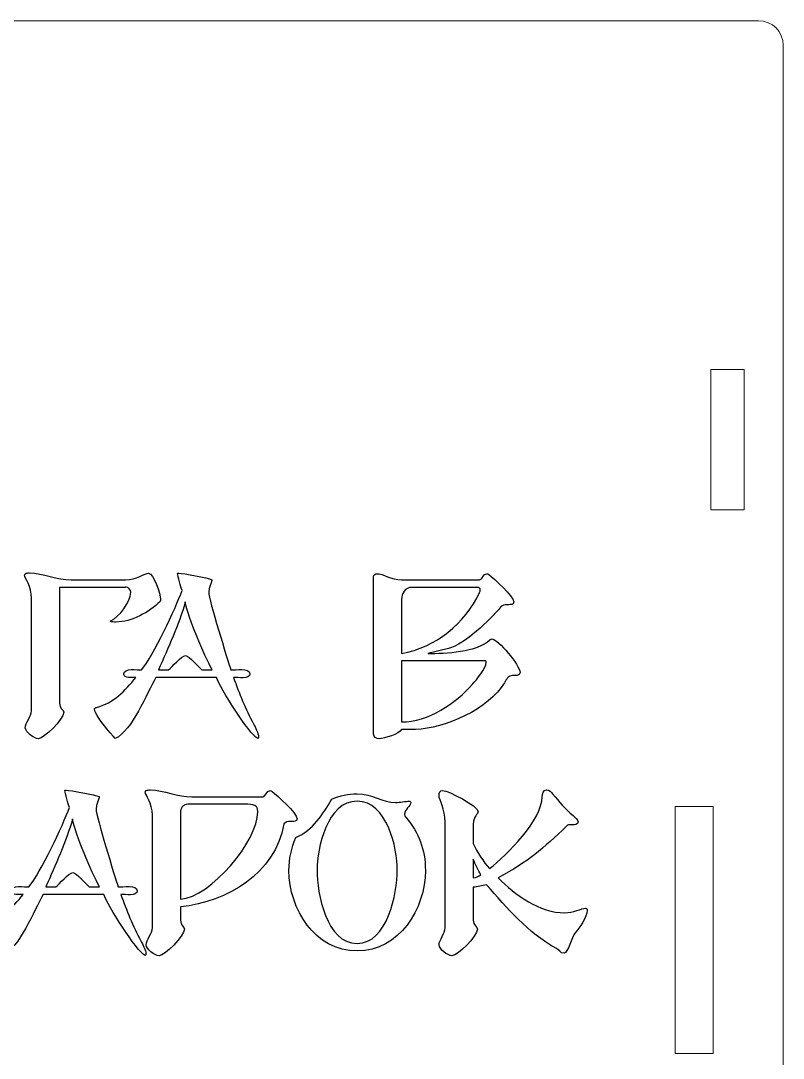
# Model space of a CAD drawing. Header units: centimetres. Extents: x -31 to 29.5, y -18.9 to 20.7.
# Drawn here: x 2.64 to 12.34, y 7.17 to 20.37 of the extents above; entities that cross this region are included whole.
import ezdxf

# ---------------------------------------------------------------- set-up
doc = ezdxf.new("R2010")
doc.units = ezdxf.units.CM
doc.header["$MEASUREMENT"] = 0
doc.layers.add('layer 1', color=7, linetype='Continuous')

msp = doc.modelspace()

# ---------------------------------------------------------------- linework, layer by layer
at = {"layer": 'layer 1', "color": 1, "lineweight": 9}
for points, knots in [([(-30.26199, 20.36777), (-30.26199, 20.36777), (12.02372, 20.36777), (12.02372, 20.36777), (12.02372, 20.36777), (12.19558, 20.36777), (12.33619, 20.22717), (12.33619, 20.05532), (12.33619, 20.05532), (12.33619, 20.05532), (12.33619, -2.51093), (12.33619, -2.51093), (12.33619, -2.51093), (12.33619, -2.68281), (12.19558, -2.82339), (12.02372, -2.82339), (12.02372, -2.82339), (12.02372, -2.82339), (-30.26199, -2.82339), (-30.26199, -2.82339), (-30.26199, -2.82339), (-30.43385, -2.82339), (-30.57445, -2.68281), (-30.57445, -2.51093), (-30.57445, -2.51093), (-30.57445, -2.51093), (-30.57445, 20.05532), (-30.57445, 20.05532), (-30.57445, 20.05532), (-30.57445, 20.22717), (-30.43385, 20.36777), (-30.26199, 20.36777)], [0, 0, 0, 0, 0.11111111, 0.11111111, 0.11111111, 0.11111111, 0.22222222, 0.22222222, 0.22222222, 0.22222222, 0.33333333, 0.33333333, 0.33333333, 0.33333333, 0.44444444, 0.44444444, 0.44444444, 0.44444444, 0.55555556, 0.55555556, 0.55555556, 0.55555556, 0.66666667, 0.66666667, 0.66666667, 0.66666667, 0.77777778, 0.77777778, 0.77777778, 0.77777778, 1, 1, 1, 1]), ([(11.4153, 14.1465), (11.4153, 14.1465), (11.4153, 15.93331), (11.4153, 15.93331), (11.4153, 15.93331), (11.4153, 15.93331), (11.83751, 15.93331), (11.83751, 15.93331), (11.83751, 15.93331), (11.83751, 15.93331), (11.83751, 14.1465), (11.83751, 14.1465), (11.83751, 14.1465), (11.83751, 14.1465), (11.4153, 14.1465), (11.4153, 14.1465)], [0, 0, 0, 0, 0.2, 0.2, 0.2, 0.2, 0.4, 0.4, 0.4, 0.4, 0.6, 0.6, 0.6, 0.6, 1, 1, 1, 1]), ([(10.96205, 7.23248), (10.96205, 7.23248), (10.96205, 10.37191), (10.96205, 10.37191), (10.96205, 10.37191), (10.96205, 10.37191), (11.44426, 10.37191), (11.44426, 10.37191), (11.44426, 10.37191), (11.44426, 10.37191), (11.44426, 7.23248), (11.44426, 7.23248), (11.44426, 7.23248), (11.44426, 7.23248), (10.96205, 7.23248), (10.96205, 7.23248)], [0, 0, 0, 0, 0.2, 0.2, 0.2, 0.2, 0.4, 0.4, 0.4, 0.4, 0.6, 0.6, 0.6, 0.6, 1, 1, 1, 1])]:
    msp.add_open_spline(points, degree=3, knots=knots, dxfattribs=at)
at = {"layer": 'layer 1', "color": 250}
for points, knots in [([(4.421, 13.00875), (4.421, 13.06968), (4.3357, 13.34083), (4.26867, 13.34083), (4.26867, 13.34083), (4.22602, 13.34083), (4.11329, 13.25552), (3.9762, 13.25552), (3.9762, 13.25552), (3.9762, 13.25552), (3.28461, 13.25552), (3.28461, 13.25552), (3.28461, 13.25552), (3.10486, 13.25552), (2.9312, 13.34388), (2.75449, 13.34388), (2.75449, 13.34388), (2.73621, 13.34388), (2.71793, 13.34388), (2.7027, 13.33474), (2.7027, 13.33474), (2.7027, 13.33474), (2.69051, 13.31646), (2.69051, 13.31646), (2.69051, 13.31646), (2.69356, 13.2799), (2.78191, 13.17326), (2.78191, 13.02093), (2.78191, 13.02093), (2.78191, 13.02093), (2.78191, 11.58901), (2.78191, 11.58901), (2.78191, 11.58901), (2.78191, 11.52199), (2.7027, 11.43668), (2.7027, 11.37575), (2.7027, 11.37575), (2.7027, 11.31786), (2.81543, 11.2356), (2.86722, 11.2356), (2.86722, 11.2356), (2.94034, 11.2356), (3.19016, 11.48238), (3.19016, 11.57378), (3.19016, 11.57378), (3.19016, 11.6012), (3.13837, 11.62252), (3.13837, 11.6865), (3.13837, 11.6865), (3.13837, 11.6865), (3.13837, 13.16108), (3.13837, 13.16108), (3.13837, 13.16108), (3.13837, 13.16108), (3.9701, 13.16108), (3.9701, 13.16108), (3.9701, 13.16108), (3.9762, 13.16412), (3.97924, 13.16412), (3.98534, 13.16412), (3.98534, 13.16412), (4.01276, 13.16412), (4.04322, 13.12756), (4.04322, 13.10014), (4.04322, 13.10014), (4.04322, 12.97219), (3.89698, 12.78329), (3.78121, 12.7315), (3.78121, 12.7315), (3.80254, 12.71931), (3.82996, 12.71931), (3.85128, 12.71931), (3.85128, 12.71931), (4.05236, 12.71931), (4.27781, 12.84423), (4.41491, 12.98133), (4.41491, 12.98133), (4.41796, 12.99047), (4.421, 12.99961), (4.421, 13.00875)], [0, 0, 0, 0, 0.04761905, 0.04761905, 0.04761905, 0.04761905, 0.0952381, 0.0952381, 0.0952381, 0.0952381, 0.14285714, 0.14285714, 0.14285714, 0.14285714, 0.19047619, 0.19047619, 0.19047619, 0.19047619, 0.23809524, 0.23809524, 0.23809524, 0.23809524, 0.28571429, 0.28571429, 0.28571429, 0.28571429, 0.33333333, 0.33333333, 0.33333333, 0.33333333, 0.38095238, 0.38095238, 0.38095238, 0.38095238, 0.42857143, 0.42857143, 0.42857143, 0.42857143, 0.47619048, 0.47619048, 0.47619048, 0.47619048, 0.52380952, 0.52380952, 0.52380952, 0.52380952, 0.57142857, 0.57142857, 0.57142857, 0.57142857, 0.61904762, 0.61904762, 0.61904762, 0.61904762, 0.66666667, 0.66666667, 0.66666667, 0.66666667, 0.71428571, 0.71428571, 0.71428571, 0.71428571, 0.76190476, 0.76190476, 0.76190476, 0.76190476, 0.80952381, 0.80952381, 0.80952381, 0.80952381, 0.85714286, 0.85714286, 0.85714286, 0.85714286, 0.9047619, 0.9047619, 0.9047619, 0.9047619, 1, 1, 1, 1]), ([(5.66708, 11.25693), (5.66708, 11.30567), (5.62443, 11.38184), (5.6031, 11.42449), (5.6031, 11.42449), (5.49951, 11.61338), (5.4203, 11.81142), (5.35023, 12.01554), (5.35023, 12.01554), (5.39897, 12.01554), (5.5574, 11.98812), (5.5574, 12.06124), (5.5574, 12.06124), (5.5574, 12.14045), (5.36851, 12.10999), (5.31671, 12.10999), (5.31671, 12.10999), (5.27102, 12.24099), (5.03338, 13.01179), (5.03338, 13.10014), (5.03338, 13.10014), (5.03338, 13.16108), (5.07298, 13.21896), (5.07298, 13.24638), (5.07298, 13.24638), (5.07298, 13.24638), (5.07298, 13.25857), (5.07298, 13.25857), (5.07298, 13.25857), (5.02728, 13.2799), (4.70739, 13.34083), (4.65255, 13.34083), (4.65255, 13.34083), (4.64341, 13.34083), (4.63731, 13.34083), (4.63731, 13.33778), (4.63731, 13.33778), (4.63731, 13.29818), (4.68301, 13.16412), (4.6952, 13.12147), (4.6952, 13.12147), (4.61294, 12.89297), (4.3296, 12.29279), (4.18032, 12.10999), (4.18032, 12.10999), (4.13157, 12.10999), (3.95487, 12.13741), (3.95487, 12.06124), (3.95487, 12.06124), (3.95487, 11.99726), (4.06455, 12.01554), (4.1072, 12.01554), (4.1072, 12.01554), (3.96705, 11.84188), (3.82691, 11.6926), (3.60755, 11.63471), (3.60755, 11.63471), (3.59536, 11.63166), (3.58318, 11.62252), (3.58013, 11.61034), (3.58013, 11.61034), (3.58318, 11.54027), (3.79035, 11.29349), (3.84519, 11.23865), (3.84519, 11.23865), (4.06455, 11.33919), (4.24125, 11.80837), (4.36312, 12.01554), (4.36312, 12.01554), (4.36312, 12.01554), (5.13087, 12.01554), (5.13087, 12.01554), (5.13087, 12.01554), (5.18266, 11.87844), (5.54217, 11.29653), (5.65794, 11.23865), (5.65794, 11.23865), (5.66708, 11.23865), (5.66708, 11.25083), (5.66708, 11.25693)], [0, 0, 0, 0, 0.04761905, 0.04761905, 0.04761905, 0.04761905, 0.0952381, 0.0952381, 0.0952381, 0.0952381, 0.14285714, 0.14285714, 0.14285714, 0.14285714, 0.19047619, 0.19047619, 0.19047619, 0.19047619, 0.23809524, 0.23809524, 0.23809524, 0.23809524, 0.28571429, 0.28571429, 0.28571429, 0.28571429, 0.33333333, 0.33333333, 0.33333333, 0.33333333, 0.38095238, 0.38095238, 0.38095238, 0.38095238, 0.42857143, 0.42857143, 0.42857143, 0.42857143, 0.47619048, 0.47619048, 0.47619048, 0.47619048, 0.52380952, 0.52380952, 0.52380952, 0.52380952, 0.57142857, 0.57142857, 0.57142857, 0.57142857, 0.61904762, 0.61904762, 0.61904762, 0.61904762, 0.66666667, 0.66666667, 0.66666667, 0.66666667, 0.71428571, 0.71428571, 0.71428571, 0.71428571, 0.76190476, 0.76190476, 0.76190476, 0.76190476, 0.80952381, 0.80952381, 0.80952381, 0.80952381, 0.85714286, 0.85714286, 0.85714286, 0.85714286, 0.9047619, 0.9047619, 0.9047619, 0.9047619, 1, 1, 1, 1]), ([(8.99097, 12.07952), (8.99097, 12.16483), (8.70763, 12.50605), (8.63451, 12.50605), (8.63451, 12.50605), (8.62537, 12.50605), (8.61928, 12.503), (8.61319, 12.49691), (8.61319, 12.49691), (8.44257, 12.33544), (8.04346, 12.3202), (7.81801, 12.3202), (7.81801, 12.3202), (7.81801, 12.3202), (8.08002, 12.38418), (8.08002, 12.38418), (8.08002, 12.38418), (8.29024, 12.43598), (8.60405, 12.74369), (8.74419, 12.90821), (8.74419, 12.90821), (8.78684, 12.96), (8.86301, 12.92649), (8.90262, 12.95086), (8.90262, 12.95086), (8.90262, 12.95086), (8.91176, 12.97523), (8.91176, 12.97523), (8.91176, 12.97523), (8.90871, 13.04835), (8.65584, 13.2738), (8.59491, 13.3256), (8.59491, 13.3256), (8.58881, 13.32864), (8.57663, 13.33474), (8.57053, 13.33474), (8.57053, 13.33474), (8.51874, 13.33474), (8.51265, 13.25552), (8.47609, 13.25552), (8.47609, 13.25552), (8.47609, 13.25552), (7.48593, 13.25552), (7.48593, 13.25552), (7.48593, 13.25552), (7.35188, 13.25552), (7.2422, 13.33474), (7.17517, 13.33474), (7.17517, 13.33474), (7.1508, 13.33474), (7.12947, 13.32255), (7.12947, 13.29513), (7.12947, 13.29513), (7.12947, 13.29513), (7.12947, 11.29653), (7.12947, 11.29653), (7.12947, 11.29653), (7.12947, 11.25388), (7.16299, 11.2356), (7.19955, 11.2356), (7.19955, 11.2356), (7.26962, 11.2356), (7.44937, 11.29653), (7.48593, 11.35137), (7.48593, 11.35137), (7.48593, 11.35137), (7.66263, 11.35442), (7.66263, 11.35442), (7.66263, 11.35442), (8.03432, 11.36051), (8.601, 11.61643), (8.79294, 11.94851), (8.79294, 11.94851), (8.81731, 11.98812), (8.84168, 12.03991), (8.89652, 12.03991), (8.89652, 12.03991), (8.92699, 12.03991), (8.99097, 12.03077), (8.99097, 12.07952)], [0, 0, 0, 0, 0.04761905, 0.04761905, 0.04761905, 0.04761905, 0.0952381, 0.0952381, 0.0952381, 0.0952381, 0.14285714, 0.14285714, 0.14285714, 0.14285714, 0.19047619, 0.19047619, 0.19047619, 0.19047619, 0.23809524, 0.23809524, 0.23809524, 0.23809524, 0.28571429, 0.28571429, 0.28571429, 0.28571429, 0.33333333, 0.33333333, 0.33333333, 0.33333333, 0.38095238, 0.38095238, 0.38095238, 0.38095238, 0.42857143, 0.42857143, 0.42857143, 0.42857143, 0.47619048, 0.47619048, 0.47619048, 0.47619048, 0.52380952, 0.52380952, 0.52380952, 0.52380952, 0.57142857, 0.57142857, 0.57142857, 0.57142857, 0.61904762, 0.61904762, 0.61904762, 0.61904762, 0.66666667, 0.66666667, 0.66666667, 0.66666667, 0.71428571, 0.71428571, 0.71428571, 0.71428571, 0.76190476, 0.76190476, 0.76190476, 0.76190476, 0.80952381, 0.80952381, 0.80952381, 0.80952381, 0.85714286, 0.85714286, 0.85714286, 0.85714286, 0.9047619, 0.9047619, 0.9047619, 0.9047619, 1, 1, 1, 1]), ([(8.48523, 13.13061), (8.48523, 13.11842), (8.48218, 13.10624), (8.47609, 13.0971), (8.47609, 13.0971), (8.29329, 12.70103), (7.91855, 12.39637), (7.48593, 12.3202), (7.48593, 12.3202), (7.48593, 12.3202), (7.48593, 13.0057), (7.48593, 13.0057), (7.48593, 13.0057), (7.48593, 13.08491), (7.52858, 13.16108), (7.61694, 13.16108), (7.61694, 13.16108), (7.61694, 13.16108), (8.45476, 13.16108), (8.45476, 13.16108), (8.45476, 13.16108), (8.47304, 13.16108), (8.48523, 13.14889), (8.48523, 13.13061)], [0, 0, 0, 0, 0.14285714, 0.14285714, 0.14285714, 0.14285714, 0.28571429, 0.28571429, 0.28571429, 0.28571429, 0.42857143, 0.42857143, 0.42857143, 0.42857143, 0.57142857, 0.57142857, 0.57142857, 0.57142857, 0.71428571, 0.71428571, 0.71428571, 0.71428571, 1, 1, 1, 1]), ([(5.07603, 12.10999), (5.07603, 12.10999), (4.94502, 12.10999), (4.94502, 12.10999), (4.94502, 12.10999), (4.90847, 12.14655), (4.78355, 12.29279), (4.73785, 12.29279), (4.73785, 12.29279), (4.68911, 12.29279), (4.56419, 12.14655), (4.52459, 12.10999), (4.52459, 12.10999), (4.52459, 12.10999), (4.39358, 12.10999), (4.39358, 12.10999), (4.39358, 12.10999), (4.51545, 12.38723), (4.65864, 12.6858), (4.73481, 12.97828), (4.73481, 12.97828), (4.77137, 12.76197), (4.97549, 12.31106), (5.07603, 12.10999)], [0, 0, 0, 0, 0.14285714, 0.14285714, 0.14285714, 0.14285714, 0.28571429, 0.28571429, 0.28571429, 0.28571429, 0.42857143, 0.42857143, 0.42857143, 0.42857143, 0.57142857, 0.57142857, 0.57142857, 0.57142857, 0.71428571, 0.71428571, 0.71428571, 0.71428571, 1, 1, 1, 1]), ([(8.56139, 12.20443), (8.56139, 12.13131), (8.43648, 11.98507), (8.38773, 11.93023), (8.38773, 11.93023), (8.17142, 11.68346), (7.82411, 11.44887), (7.48593, 11.44887), (7.48593, 11.44887), (7.48593, 11.44887), (7.48593, 12.22576), (7.48593, 12.22576), (7.48593, 12.22576), (7.48593, 12.22576), (8.5553, 12.22576), (8.5553, 12.22576), (8.5553, 12.22576), (8.55835, 12.21967), (8.56139, 12.21053), (8.56139, 12.20443)], [0, 0, 0, 0, 0.16666667, 0.16666667, 0.16666667, 0.16666667, 0.33333333, 0.33333333, 0.33333333, 0.33333333, 0.5, 0.5, 0.5, 0.5, 0.66666667, 0.66666667, 0.66666667, 0.66666667, 1, 1, 1, 1]), ([(4.23515, 8.49719), (4.23515, 8.54593), (4.1925, 8.6221), (4.17117, 8.66475), (4.17117, 8.66475), (4.06758, 8.85364), (3.98837, 9.05168), (3.9183, 9.2558), (3.9183, 9.2558), (3.96704, 9.2558), (4.12547, 9.22838), (4.12547, 9.3015), (4.12547, 9.3015), (4.12547, 9.38071), (3.93658, 9.35025), (3.88478, 9.35025), (3.88478, 9.35025), (3.83909, 9.48125), (3.60145, 10.25205), (3.60145, 10.3404), (3.60145, 10.3404), (3.60145, 10.40134), (3.64105, 10.45922), (3.64105, 10.48664), (3.64105, 10.48664), (3.64105, 10.48664), (3.64105, 10.49883), (3.64105, 10.49883), (3.64105, 10.49883), (3.59535, 10.52016), (3.27546, 10.58109), (3.22062, 10.58109), (3.22062, 10.58109), (3.21148, 10.58109), (3.20538, 10.58109), (3.20538, 10.57804), (3.20538, 10.57804), (3.20538, 10.53844), (3.25108, 10.40438), (3.26327, 10.36173), (3.26327, 10.36173), (3.18101, 10.13323), (2.89767, 9.53305), (2.74839, 9.35025), (2.74839, 9.35025), (2.69964, 9.35025), (2.52294, 9.37767), (2.52294, 9.3015), (2.52294, 9.3015), (2.52294, 9.23752), (2.63262, 9.2558), (2.67527, 9.2558), (2.67527, 9.2558), (2.53512, 9.08214), (2.39498, 8.93286), (2.17562, 8.87497), (2.17562, 8.87497), (2.16343, 8.87192), (2.15125, 8.86278), (2.1482, 8.8506), (2.1482, 8.8506), (2.15125, 8.78053), (2.35842, 8.53375), (2.41326, 8.47891), (2.41326, 8.47891), (2.63262, 8.57945), (2.80932, 9.04863), (2.93119, 9.2558), (2.93119, 9.2558), (2.93119, 9.2558), (3.69894, 9.2558), (3.69894, 9.2558), (3.69894, 9.2558), (3.75073, 9.1187), (4.11024, 8.53679), (4.22601, 8.47891), (4.22601, 8.47891), (4.23515, 8.47891), (4.23515, 8.49109), (4.23515, 8.49719)], [0, 0, 0, 0, 0.04761905, 0.04761905, 0.04761905, 0.04761905, 0.0952381, 0.0952381, 0.0952381, 0.0952381, 0.14285714, 0.14285714, 0.14285714, 0.14285714, 0.19047619, 0.19047619, 0.19047619, 0.19047619, 0.23809524, 0.23809524, 0.23809524, 0.23809524, 0.28571429, 0.28571429, 0.28571429, 0.28571429, 0.33333333, 0.33333333, 0.33333333, 0.33333333, 0.38095238, 0.38095238, 0.38095238, 0.38095238, 0.42857143, 0.42857143, 0.42857143, 0.42857143, 0.47619048, 0.47619048, 0.47619048, 0.47619048, 0.52380952, 0.52380952, 0.52380952, 0.52380952, 0.57142857, 0.57142857, 0.57142857, 0.57142857, 0.61904762, 0.61904762, 0.61904762, 0.61904762, 0.66666667, 0.66666667, 0.66666667, 0.66666667, 0.71428571, 0.71428571, 0.71428571, 0.71428571, 0.76190476, 0.76190476, 0.76190476, 0.76190476, 0.80952381, 0.80952381, 0.80952381, 0.80952381, 0.85714286, 0.85714286, 0.85714286, 0.85714286, 0.9047619, 0.9047619, 0.9047619, 0.9047619, 1, 1, 1, 1]), ([(6.15758, 10.21854), (6.15454, 10.29166), (5.90167, 10.51102), (5.84073, 10.56586), (5.84073, 10.56586), (5.83464, 10.5689), (5.82245, 10.575), (5.81636, 10.575), (5.81636, 10.575), (5.76457, 10.575), (5.75847, 10.49578), (5.72191, 10.49578), (5.72191, 10.49578), (5.72191, 10.49578), (4.82011, 10.49578), (4.82011, 10.49578), (4.82011, 10.49578), (4.64036, 10.49578), (4.4667, 10.58414), (4.28999, 10.58414), (4.28999, 10.58414), (4.27171, 10.58414), (4.25343, 10.58414), (4.2382, 10.575), (4.2382, 10.575), (4.2382, 10.575), (4.22601, 10.55672), (4.22601, 10.55672), (4.22601, 10.55672), (4.22906, 10.51711), (4.31741, 10.41911), (4.31741, 10.26424), (4.31741, 10.26424), (4.31741, 10.26424), (4.31741, 8.82978), (4.31741, 8.82978), (4.31741, 8.82978), (4.31741, 8.76225), (4.2382, 8.67389), (4.2382, 8.61601), (4.2382, 8.61601), (4.2382, 8.55812), (4.34788, 8.47586), (4.40272, 8.47586), (4.40272, 8.47586), (4.47584, 8.47586), (4.72566, 8.72569), (4.72566, 8.81455), (4.72566, 8.81455), (4.72566, 8.84197), (4.67387, 8.86329), (4.67387, 8.92727), (4.67387, 8.92727), (4.67387, 8.92727), (4.67387, 9.09534), (4.67387, 9.09534), (4.67387, 9.09534), (5.27406, 9.16542), (5.87425, 9.51629), (5.99002, 10.15101), (5.99002, 10.15101), (6.03267, 10.20331), (6.10884, 10.16979), (6.14844, 10.19417), (6.14844, 10.19417), (6.14844, 10.19417), (6.15758, 10.21854), (6.15758, 10.21854)], [0, 0, 0, 0, 0.05555556, 0.05555556, 0.05555556, 0.05555556, 0.11111111, 0.11111111, 0.11111111, 0.11111111, 0.16666667, 0.16666667, 0.16666667, 0.16666667, 0.22222222, 0.22222222, 0.22222222, 0.22222222, 0.27777778, 0.27777778, 0.27777778, 0.27777778, 0.33333333, 0.33333333, 0.33333333, 0.33333333, 0.38888889, 0.38888889, 0.38888889, 0.38888889, 0.44444444, 0.44444444, 0.44444444, 0.44444444, 0.5, 0.5, 0.5, 0.5, 0.55555556, 0.55555556, 0.55555556, 0.55555556, 0.61111111, 0.61111111, 0.61111111, 0.61111111, 0.66666667, 0.66666667, 0.66666667, 0.66666667, 0.72222222, 0.72222222, 0.72222222, 0.72222222, 0.77777778, 0.77777778, 0.77777778, 0.77777778, 0.83333333, 0.83333333, 0.83333333, 0.83333333, 0.88888889, 0.88888889, 0.88888889, 0.88888889, 1, 1, 1, 1]), ([(9.84402, 9.05168), (9.84402, 9.06691), (9.83793, 9.0791), (9.8227, 9.0791), (9.8227, 9.0791), (9.777, 9.0791), (9.66123, 9.02121), (9.55764, 9.02121), (9.55764, 9.02121), (9.24384, 9.02121), (8.92394, 9.24666), (8.71372, 9.46602), (8.71372, 9.46602), (9.0915, 9.67014), (9.2804, 9.83466), (9.58506, 10.12714), (9.58506, 10.12714), (9.59725, 10.13933), (9.61248, 10.14237), (9.63076, 10.14237), (9.63076, 10.14237), (9.66123, 10.14237), (9.69474, 10.13323), (9.71911, 10.15761), (9.71911, 10.15761), (9.71911, 10.15761), (9.72825, 10.17589), (9.72825, 10.17589), (9.72825, 10.17589), (9.7252, 10.2094), (9.68864, 10.23987), (9.66427, 10.25815), (9.66427, 10.25815), (9.56373, 10.34345), (9.48757, 10.43485), (9.40531, 10.53539), (9.40531, 10.53539), (9.38703, 10.55672), (9.36265, 10.58718), (9.32914, 10.58718), (9.32914, 10.58718), (9.28649, 10.58718), (9.27126, 10.5293), (9.27126, 10.49578), (9.27126, 10.49578), (9.27126, 10.20635), (8.82645, 9.75545), (8.60404, 9.58484), (8.60404, 9.58484), (8.52178, 9.6671), (8.44866, 9.7981), (8.39687, 9.90169), (8.39687, 9.90169), (8.39687, 9.90169), (8.39687, 10.14847), (8.39687, 10.14847), (8.39687, 10.14847), (8.39687, 10.25815), (8.4578, 10.27033), (8.4578, 10.30994), (8.4578, 10.30994), (8.4578, 10.37696), (8.07697, 10.57804), (8.0069, 10.57804), (8.0069, 10.57804), (7.97339, 10.57804), (7.9612, 10.54758), (7.9612, 10.51711), (7.9612, 10.51711), (7.9612, 10.45008), (8.04041, 10.34345), (8.04041, 10.17589), (8.04041, 10.17589), (8.04041, 10.17589), (8.04041, 8.82927), (8.04041, 8.82927), (8.04041, 8.82927), (8.04041, 8.76225), (7.9612, 8.67389), (7.9612, 8.61601), (7.9612, 8.61601), (7.9612, 8.55812), (8.07088, 8.47586), (8.12572, 8.47586), (8.12572, 8.47586), (8.19884, 8.47586), (8.44866, 8.72264), (8.44866, 8.81404), (8.44866, 8.81404), (8.44866, 8.84146), (8.39687, 8.86278), (8.39687, 8.92676), (8.39687, 8.92676), (8.39687, 8.92676), (8.39687, 9.3472), (8.39687, 9.3472), (8.39687, 9.3472), (8.45476, 9.35025), (8.50655, 9.37157), (8.56443, 9.37767), (8.56443, 9.37767), (8.82645, 9.08214), (9.0915, 8.76529), (9.44491, 8.57335), (9.44491, 8.57335), (9.48452, 8.55203), (9.5028, 8.50633), (9.55155, 8.50633), (9.55155, 8.50633), (9.59725, 8.50633), (9.65209, 8.71655), (9.69169, 8.76529), (9.69169, 8.76529), (9.74348, 8.82622), (9.84402, 8.96942), (9.84402, 9.05168)], [0, 0, 0, 0, 0.03333333, 0.03333333, 0.03333333, 0.03333333, 0.06666667, 0.06666667, 0.06666667, 0.06666667, 0.1, 0.1, 0.1, 0.1, 0.13333333, 0.13333333, 0.13333333, 0.13333333, 0.16666667, 0.16666667, 0.16666667, 0.16666667, 0.2, 0.2, 0.2, 0.2, 0.23333333, 0.23333333, 0.23333333, 0.23333333, 0.26666667, 0.26666667, 0.26666667, 0.26666667, 0.3, 0.3, 0.3, 0.3, 0.33333333, 0.33333333, 0.33333333, 0.33333333, 0.36666667, 0.36666667, 0.36666667, 0.36666667, 0.4, 0.4, 0.4, 0.4, 0.43333333, 0.43333333, 0.43333333, 0.43333333, 0.46666667, 0.46666667, 0.46666667, 0.46666667, 0.5, 0.5, 0.5, 0.5, 0.53333333, 0.53333333, 0.53333333, 0.53333333, 0.56666667, 0.56666667, 0.56666667, 0.56666667, 0.6, 0.6, 0.6, 0.6, 0.63333333, 0.63333333, 0.63333333, 0.63333333, 0.66666667, 0.66666667, 0.66666667, 0.66666667, 0.7, 0.7, 0.7, 0.7, 0.73333333, 0.73333333, 0.73333333, 0.73333333, 0.76666667, 0.76666667, 0.76666667, 0.76666667, 0.8, 0.8, 0.8, 0.8, 0.83333333, 0.83333333, 0.83333333, 0.83333333, 0.86666667, 0.86666667, 0.86666667, 0.86666667, 0.9, 0.9, 0.9, 0.9, 0.93333333, 0.93333333, 0.93333333, 0.93333333, 1, 1, 1, 1]), ([(7.78754, 9.56046), (7.78754, 9.83466), (7.70528, 10.03269), (7.53772, 10.23987), (7.53772, 10.23987), (7.53162, 10.24901), (7.52248, 10.26424), (7.52248, 10.27643), (7.52248, 10.27643), (7.52248, 10.33126), (7.6017, 10.38306), (7.6017, 10.42266), (7.6017, 10.42266), (7.6017, 10.4318), (7.5956, 10.4379), (7.58951, 10.44094), (7.58951, 10.44094), (7.52858, 10.44094), (7.46764, 10.42571), (7.40671, 10.42571), (7.40671, 10.42571), (7.24219, 10.42571), (7.11728, 10.53539), (6.91925, 10.53539), (6.91925, 10.53539), (6.80957, 10.53539), (6.69989, 10.51102), (6.59935, 10.46836), (6.59935, 10.46836), (6.48663, 10.27947), (6.35562, 10.06621), (6.14236, 9.9809), (6.14236, 9.9809), (6.08447, 9.84076), (6.054, 9.7128), (6.054, 9.56046), (6.054, 9.56046), (6.054, 9.06996), (6.38304, 8.53679), (6.91925, 8.53679), (6.91925, 8.53679), (7.45546, 8.53679), (7.78754, 9.06996), (7.78754, 9.56046)], [0, 0, 0, 0, 0.08333333, 0.08333333, 0.08333333, 0.08333333, 0.16666667, 0.16666667, 0.16666667, 0.16666667, 0.25, 0.25, 0.25, 0.25, 0.33333333, 0.33333333, 0.33333333, 0.33333333, 0.41666667, 0.41666667, 0.41666667, 0.41666667, 0.5, 0.5, 0.5, 0.5, 0.58333333, 0.58333333, 0.58333333, 0.58333333, 0.66666667, 0.66666667, 0.66666667, 0.66666667, 0.75, 0.75, 0.75, 0.75, 0.83333333, 0.83333333, 0.83333333, 0.83333333, 1, 1, 1, 1]), ([(7.43108, 9.56046), (7.43108, 9.27408), (7.30617, 8.63124), (6.91925, 8.63124), (6.91925, 8.63124), (6.52928, 8.63124), (6.41046, 9.27103), (6.41046, 9.56046), (6.41046, 9.56046), (6.41046, 9.84685), (6.54147, 10.44094), (6.91925, 10.44094), (6.91925, 10.44094), (7.30008, 10.44094), (7.43108, 9.8499), (7.43108, 9.56046)], [0, 0, 0, 0, 0.2, 0.2, 0.2, 0.2, 0.4, 0.4, 0.4, 0.4, 0.6, 0.6, 0.6, 0.6, 1, 1, 1, 1]), ([(5.65793, 10.30689), (5.65793, 9.9286), (5.06079, 9.22635), (4.67387, 9.19284), (4.67387, 9.19284), (4.67387, 9.19284), (4.67387, 10.29471), (4.67387, 10.29471), (4.67387, 10.29471), (4.67387, 10.34954), (4.70738, 10.40134), (4.76832, 10.40134), (4.76832, 10.40134), (4.76832, 10.40134), (5.46904, 10.40134), (5.46904, 10.40134), (5.46904, 10.40134), (5.54826, 10.40134), (5.65793, 10.41606), (5.65793, 10.30689)], [0, 0, 0, 0, 0.16666667, 0.16666667, 0.16666667, 0.16666667, 0.33333333, 0.33333333, 0.33333333, 0.33333333, 0.5, 0.5, 0.5, 0.5, 0.66666667, 0.66666667, 0.66666667, 0.66666667, 1, 1, 1, 1]), ([(3.6441, 9.35025), (3.6441, 9.35025), (3.51309, 9.35025), (3.51309, 9.35025), (3.51309, 9.35025), (3.47654, 9.38681), (3.35162, 9.53305), (3.30592, 9.53305), (3.30592, 9.53305), (3.25718, 9.53305), (3.13226, 9.38681), (3.09266, 9.35025), (3.09266, 9.35025), (3.09266, 9.35025), (2.96165, 9.35025), (2.96165, 9.35025), (2.96165, 9.35025), (3.08352, 9.62749), (3.22671, 9.92606), (3.30288, 10.21854), (3.30288, 10.21854), (3.33944, 10.00223), (3.54356, 9.55132), (3.6441, 9.35025)], [0, 0, 0, 0, 0.14285714, 0.14285714, 0.14285714, 0.14285714, 0.28571429, 0.28571429, 0.28571429, 0.28571429, 0.42857143, 0.42857143, 0.42857143, 0.42857143, 0.57142857, 0.57142857, 0.57142857, 0.57142857, 0.71428571, 0.71428571, 0.71428571, 0.71428571, 1, 1, 1, 1]), ([(8.49436, 9.50563), (8.4639, 9.4843), (8.43343, 9.46602), (8.39687, 9.46602), (8.39687, 9.46602), (8.39687, 9.46602), (8.39687, 9.70366), (8.39687, 9.70366), (8.39687, 9.70366), (8.42429, 9.63663), (8.45476, 9.56656), (8.49436, 9.50563)], [0, 0, 0, 0, 0.25, 0.25, 0.25, 0.25, 0.5, 0.5, 0.5, 0.5, 1, 1, 1, 1])]:
    msp.add_open_spline(points, degree=3, knots=knots, dxfattribs=at)

doc.saveas('drawing.dxf')
